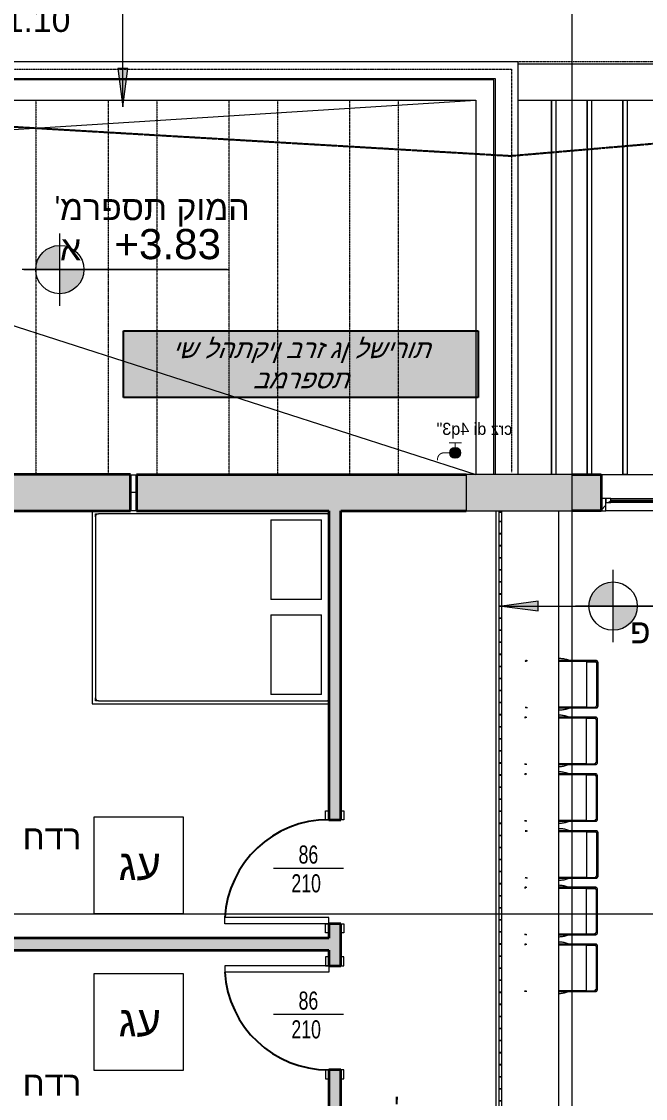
# Model space of a CAD drawing. Header units: centimetres. Extents: x 14435 to 32127, y -4289 to 2500.
# Drawn here: x 18807 to 19324, y -999 to -107 of the extents above; entities that cross this region are included whole.
import ezdxf

# ---------------------------------------------------------------- set-up
doc = ezdxf.new("R2010")
doc.units = ezdxf.units.CM
doc.linetypes.add('Dash Tiny', pattern=[0.12, 0.06, -0.06])
doc.linetypes.add('Hidden', pattern=[0.714375, 0.47625, -0.238125])
for name, color, linetype, lineweight in [('A-DETL', 7, 'Continuous', 5), ('A-DOOR', 7, 'Continuous', 13), ('A-DOOR-FRAM', 7, 'Continuous', 13), ('A-DOOR-IDEN', 7, 'Continuous', 5), ('A-FLOR', 7, 'Continuous', 13), ('A-FLOR-HRAL', 7, 'Continuous', 5), ('A-GLAZ', 7, 'Continuous', 13), ('A-WALL-PATT', 7, 'Continuous', 35), ('G-ANNO-DIMS', 7, 'Continuous', 5), ('G-ANNO-TEXT', 7, 'Continuous', 5), ('I-FURN', 7, 'Continuous', 5), ('I-WALL', 7, 'Continuous', 13), ('S-BEAM', 7, 'Continuous', 13)]:
    doc.layers.add(name, color=color, linetype=linetype, lineweight=lineweight)
for name, color, linetype in [('BLACK', 250, 'Continuous'), ('num of plumbing', 250, 'Continuous'), ('text', 250, 'Continuous'), ('ברז גן', 5, 'Continuous')]:
    doc.layers.add(name, color=color, linetype=linetype)
doc.layers.add('G-ANNO-SYMB', color=240, linetype='Continuous', lineweight=5, true_color=0xff2227)
doc.styles.add('Arial_1', font='arial.ttf', dxfattribs={"height": 99.987594})
doc.styles.add('Arial_3', font='arial.ttf', dxfattribs={"height": 15})
doc.styles.add('Arial_6', font='arial.ttf', dxfattribs={"height": 29.765625})
doc.styles.add('Arial_9', font='arial.ttf', dxfattribs={"width": 0.7, "height": 30})
doc.styles.add('MUR', font='MIRYL', dxfattribs={"oblique": 20})
doc.styles.add('SIVAN_M', font='SIVAN_M.shx', dxfattribs={"height": 0.4})
pattern_1 = [(45, (-687.428, 1976.976), (-5.613014, 5.613014), [])]

# ---------------------------------------------------------------- blocks, each defined once
blk = doc.blocks.new('Pinch_Barstool_5428 - 3_-0_-382619-קומה א - Dependent 1')
at = {"layer": 'I-FURN', "color": 253, "true_color": 0xaaaaaa}
for p, q in [((-19.34, 30.12), (-19.65, 30.09)), ((-19.02, 30.16), (-19.33, 30.12)), ((-18.7, 30.19), (-19.02, 30.16)), ((-19.01, 30.22), (-18.85, 30.23)), ((-18.82, 30.23), (-18.7, 30.24)), ((-18.57, 30.2), (-18.7, 30.19)), ((-18.41, 30.22), (-18.57, 30.2)), ((-18.47, 30.29), (-18.41, 30.32)), ((-18.38, 30.35), (-18.44, 22.86)), ((17.85, 32.09), (-17.85, 32.09)), ((-17.85, 30.82), (17.85, 30.82)), ((18.41, 30.32), (18.47, 30.29)), ((18.57, 30.2), (18.41, 30.22)), ((18.7, 30.18), (18.57, 30.2)), ((19.02, 30.15), (18.7, 30.18)), ((18.85, 30.23), (19, 30.22)), ((19.02, 30.22), (19.18, 30.23)), ((19.18, 30.13), (19.02, 30.15)), ((19.63, 30.08), (19.18, 30.13)), ((19.05, 22.86), (-19.05, 22.86)), ((-19.05, 17.78), (-19.05, 22.86)), ((19.05, 22.86), (19.05, 17.78)), ((-19.05, 0), (-19.05, 17.78)), ((19.05, 17.78), (19.05, 0)), ((19.05, -28.4), (19.05, -27.13))]:
    blk.add_line(p, q, dxfattribs=at)
at = {"layer": 'I-FURN', "color": 253, "true_color": 0xaaaaaa, "flags": 128}
for points in [[(-17.85, 32.09), (-17.92, 32.09), (-17.99, 32.08), (-18.07, 32.08), (-18.14, 32.07), (-18.21, 32.05), (-18.28, 32.04), (-18.35, 32.02), (-18.42, 32), (-18.49, 31.97), (-18.55, 31.95), (-18.62, 31.92), (-18.68, 31.88), (-18.75, 31.85), (-18.81, 31.81), (-18.87, 31.77), (-18.93, 31.73), (-18.99, 31.69), (-19.04, 31.64), (-19.1, 31.59), (-19.15, 31.54), (-19.2, 31.49), (-19.24, 31.43), (-19.29, 31.38), (-19.33, 31.32), (-19.37, 31.26), (-19.41, 31.2), (-19.45, 31.13), (-19.48, 31.07), (-19.51, 31), (-19.54, 30.93), (-19.56, 30.87), (-19.58, 30.8), (-19.6, 30.73), (-19.62, 30.66), (-19.63, 30.59), (-19.64, 30.52), (-19.65, 30.44), (-19.66, 30.37), (-19.66, 30.3), (-19.66, 30.23), (-19.65, 30.15), (-19.65, 30.09)], [(-19.57, 30.42), (-19.63, 30.39), (-19.65, 30.35), (-19.63, 30.32), (-19.57, 30.29), (-19.47, 30.26), (-19.34, 30.24), (-19.18, 30.23), (-19.02, 30.22)], [(-19.65, 30.35), (-19.65, 22.69), (-19.65, 14.98), (-19.65, 7.41), (-19.65, 0.17), (-19.65, 0)], [(-18.38, 30.22), (-18.39, 30.24), (-18.39, 30.27), (-18.39, 30.29), (-18.39, 30.31), (-18.38, 30.33), (-18.38, 30.35), (-18.38, 30.37), (-18.37, 30.39), (-18.37, 30.42), (-18.36, 30.44), (-18.36, 30.46), (-18.35, 30.48), (-18.34, 30.5), (-18.33, 30.52), (-18.32, 30.54), (-18.31, 30.55), (-18.3, 30.57), (-18.29, 30.59), (-18.28, 30.61), (-18.26, 30.62), (-18.25, 30.64), (-18.23, 30.66), (-18.22, 30.67), (-18.2, 30.69), (-18.19, 30.7), (-18.17, 30.71), (-18.15, 30.73), (-18.13, 30.74), (-18.11, 30.75), (-18.1, 30.76), (-18.08, 30.77), (-18.06, 30.78), (-18.04, 30.78), (-18.02, 30.79), (-18, 30.8), (-17.97, 30.8), (-17.95, 30.81), (-17.93, 30.81), (-17.91, 30.81), (-17.89, 30.82), (-17.87, 30.82), (-17.85, 30.82)], [(19.65, 30.08), (19.65, 30.15), (19.66, 30.22), (19.66, 30.29), (19.66, 30.37), (19.65, 30.44), (19.64, 30.51), (19.63, 30.58), (19.62, 30.65), (19.6, 30.72), (19.58, 30.79), (19.56, 30.86), (19.54, 30.93), (19.51, 31), (19.48, 31.06), (19.45, 31.13), (19.41, 31.19), (19.37, 31.25), (19.33, 31.31), (19.29, 31.37), (19.25, 31.43), (19.2, 31.48), (19.15, 31.54), (19.1, 31.59), (19.05, 31.64), (18.99, 31.68), (18.93, 31.73), (18.87, 31.77), (18.81, 31.81), (18.75, 31.85), (18.69, 31.88), (18.62, 31.91), (18.56, 31.94), (18.49, 31.97), (18.42, 32), (18.35, 32.02), (18.28, 32.04), (18.21, 32.05), (18.14, 32.06), (18.07, 32.08), (18, 32.08), (17.93, 32.09), (17.85, 32.09), (17.85, 32.09)], [(17.85, 30.82), (17.87, 30.82), (17.89, 30.82), (17.91, 30.81), (17.94, 30.81), (17.96, 30.81), (17.98, 30.8), (18, 30.8), (18.02, 30.79), (18.04, 30.78), (18.06, 30.77), (18.08, 30.77), (18.1, 30.76), (18.12, 30.75), (18.14, 30.74), (18.15, 30.72), (18.17, 30.71), (18.19, 30.7), (18.2, 30.68), (18.22, 30.67), (18.24, 30.65), (18.25, 30.64), (18.26, 30.62), (18.28, 30.61), (18.29, 30.59), (18.3, 30.57), (18.31, 30.55), (18.32, 30.53), (18.33, 30.51), (18.34, 30.49), (18.35, 30.47), (18.36, 30.45), (18.36, 30.43), (18.37, 30.41), (18.38, 30.39), (18.38, 30.37), (18.38, 30.35), (18.39, 30.33), (18.39, 30.31), (18.39, 30.29), (18.39, 30.26), (18.39, 30.24), (18.38, 30.22), (18.38, 30.22)], [(19.34, 30.24), (19.47, 30.26), (19.57, 30.29), (19.63, 30.32), (19.65, 30.35), (19.63, 30.39), (19.57, 30.42)], [(19.65, 0), (19.65, 2.95), (19.65, 10.33), (19.65, 17.93), (19.65, 25.52), (19.65, 30.35)], [(-19.65, 8.19), (-19.84, 7.71), (-20.13, 6.91), (-20.39, 6.1), (-20.62, 5.28), (-20.82, 4.45), (-20.98, 3.62), (-21.11, 2.78), (-21.2, 1.93), (-21.26, 1.08), (-21.29, 0.23), (-21.29, 0)], [(21.29, 0), (21.28, 0.62), (21.24, 1.47), (21.16, 2.32), (21.05, 3.16), (20.91, 4), (20.73, 4.84), (20.52, 5.66), (20.28, 6.48), (20, 7.28), (19.7, 8.08)], [(-19.65, -27.2), (-19.65, -27.76), (-19.65, -27.28), (-19.65, -26.38)], [(19.65, -26.38), (19.65, -27.61), (19.65, -27.61)], [(-19.63, -27.92), (-19.58, -28.07), (-19.48, -28.2)], [(-18.94, -27.22), (-18.98, -28.02), (-19.05, -28.4)], [(19.63, -27.92), (19.58, -28.07), (19.48, -28.2)]]:
    blk.add_lwpolyline(points, dxfattribs=at)
at = {"layer": 'I-FURN', "color": 253, "true_color": 0xaaaaaa}
for points in [[(-19.02, 22.9), (-19.02, 25.34), (-19.02, 27.77), (-19.02, 30.16)], [(19.02, 22.9), (19.02, 25.34), (19.02, 27.76), (19.02, 30.15)]]:
    blk.add_open_spline(points, degree=3, dxfattribs=at)
blk = doc.blocks.new('Pinch_Barstool_5428 - 3_-0_-V168-קומה א - Dependent 1')
at = {"layer": 'I-FURN', "color": 253, "true_color": 0xaaaaaa}
for p, q in [((-19.34, 30.12), (-19.65, 30.09)), ((-19.02, 30.16), (-19.33, 30.12)), ((-18.7, 30.19), (-19.02, 30.16)), ((-19.01, 30.22), (-18.85, 30.23)), ((-18.82, 30.23), (-18.7, 30.24)), ((-18.57, 30.2), (-18.7, 30.19)), ((-18.41, 30.22), (-18.57, 30.2)), ((-18.47, 30.29), (-18.41, 30.32)), ((-18.38, 30.35), (-18.44, 22.86)), ((17.85, 32.09), (-17.85, 32.09)), ((-17.85, 30.82), (17.85, 30.82)), ((18.41, 30.32), (18.47, 30.29)), ((18.57, 30.2), (18.41, 30.22)), ((18.7, 30.18), (18.57, 30.2)), ((19.02, 30.15), (18.7, 30.18)), ((18.85, 30.23), (19, 30.22)), ((19.02, 30.22), (19.18, 30.23)), ((19.18, 30.13), (19.02, 30.15)), ((19.63, 30.08), (19.18, 30.13)), ((19.05, 22.86), (-19.05, 22.86)), ((-19.05, 17.78), (-19.05, 22.86)), ((19.05, 22.86), (19.05, 17.78)), ((-19.05, -0.44), (-19.05, 17.78)), ((19.05, 17.78), (19.05, -0.44)), ((19.05, -28.4), (19.05, -27.13))]:
    blk.add_line(p, q, dxfattribs=at)
at = {"layer": 'I-FURN', "color": 253, "true_color": 0xaaaaaa, "flags": 128}
for points in [[(-17.85, 32.09), (-17.92, 32.09), (-17.99, 32.08), (-18.07, 32.08), (-18.14, 32.07), (-18.21, 32.05), (-18.28, 32.04), (-18.35, 32.02), (-18.42, 32), (-18.49, 31.97), (-18.55, 31.95), (-18.62, 31.92), (-18.68, 31.88), (-18.75, 31.85), (-18.81, 31.81), (-18.87, 31.77), (-18.93, 31.73), (-18.99, 31.69), (-19.04, 31.64), (-19.1, 31.59), (-19.15, 31.54), (-19.2, 31.49), (-19.24, 31.43), (-19.29, 31.38), (-19.33, 31.32), (-19.37, 31.26), (-19.41, 31.2), (-19.45, 31.13), (-19.48, 31.07), (-19.51, 31), (-19.54, 30.93), (-19.56, 30.87), (-19.58, 30.8), (-19.6, 30.73), (-19.62, 30.66), (-19.63, 30.59), (-19.64, 30.52), (-19.65, 30.44), (-19.66, 30.37), (-19.66, 30.3), (-19.66, 30.23), (-19.65, 30.15), (-19.65, 30.09)], [(-19.57, 30.42), (-19.63, 30.39), (-19.65, 30.35), (-19.63, 30.32), (-19.57, 30.29), (-19.47, 30.26), (-19.34, 30.24), (-19.18, 30.23), (-19.02, 30.22)], [(-19.65, 30.35), (-19.65, 22.69), (-19.65, 14.98), (-19.65, 7.41), (-19.65, 0.17), (-19.65, -0.44)], [(-18.38, 30.22), (-18.39, 30.24), (-18.39, 30.27), (-18.39, 30.29), (-18.39, 30.31), (-18.38, 30.33), (-18.38, 30.35), (-18.38, 30.37), (-18.37, 30.39), (-18.37, 30.42), (-18.36, 30.44), (-18.36, 30.46), (-18.35, 30.48), (-18.34, 30.5), (-18.33, 30.52), (-18.32, 30.54), (-18.31, 30.55), (-18.3, 30.57), (-18.29, 30.59), (-18.28, 30.61), (-18.26, 30.62), (-18.25, 30.64), (-18.23, 30.66), (-18.22, 30.67), (-18.2, 30.69), (-18.19, 30.7), (-18.17, 30.71), (-18.15, 30.73), (-18.13, 30.74), (-18.11, 30.75), (-18.1, 30.76), (-18.08, 30.77), (-18.06, 30.78), (-18.04, 30.78), (-18.02, 30.79), (-18, 30.8), (-17.97, 30.8), (-17.95, 30.81), (-17.93, 30.81), (-17.91, 30.81), (-17.89, 30.82), (-17.87, 30.82), (-17.85, 30.82)], [(19.65, 30.08), (19.65, 30.15), (19.66, 30.22), (19.66, 30.29), (19.66, 30.37), (19.65, 30.44), (19.64, 30.51), (19.63, 30.58), (19.62, 30.65), (19.6, 30.72), (19.58, 30.79), (19.56, 30.86), (19.54, 30.93), (19.51, 31), (19.48, 31.06), (19.45, 31.13), (19.41, 31.19), (19.37, 31.25), (19.33, 31.31), (19.29, 31.37), (19.25, 31.43), (19.2, 31.48), (19.15, 31.54), (19.1, 31.59), (19.05, 31.64), (18.99, 31.68), (18.93, 31.73), (18.87, 31.77), (18.81, 31.81), (18.75, 31.85), (18.69, 31.88), (18.62, 31.91), (18.56, 31.94), (18.49, 31.97), (18.42, 32), (18.35, 32.02), (18.28, 32.04), (18.21, 32.05), (18.14, 32.06), (18.07, 32.08), (18, 32.08), (17.93, 32.09), (17.85, 32.09), (17.85, 32.09)], [(17.85, 30.82), (17.87, 30.82), (17.89, 30.82), (17.91, 30.81), (17.94, 30.81), (17.96, 30.81), (17.98, 30.8), (18, 30.8), (18.02, 30.79), (18.04, 30.78), (18.06, 30.77), (18.08, 30.77), (18.1, 30.76), (18.12, 30.75), (18.14, 30.74), (18.15, 30.72), (18.17, 30.71), (18.19, 30.7), (18.2, 30.68), (18.22, 30.67), (18.24, 30.65), (18.25, 30.64), (18.26, 30.62), (18.28, 30.61), (18.29, 30.59), (18.3, 30.57), (18.31, 30.55), (18.32, 30.53), (18.33, 30.51), (18.34, 30.49), (18.35, 30.47), (18.36, 30.45), (18.36, 30.43), (18.37, 30.41), (18.38, 30.39), (18.38, 30.37), (18.38, 30.35), (18.39, 30.33), (18.39, 30.31), (18.39, 30.29), (18.39, 30.26), (18.39, 30.24), (18.38, 30.22), (18.38, 30.22)], [(19.34, 30.24), (19.47, 30.26), (19.57, 30.29), (19.63, 30.32), (19.65, 30.35), (19.63, 30.39), (19.57, 30.42)], [(19.65, -0.44), (19.65, 2.95), (19.65, 10.33), (19.65, 17.93), (19.65, 25.52), (19.65, 30.35)], [(-19.65, 8.19), (-19.84, 7.71), (-20.13, 6.91), (-20.39, 6.1), (-20.62, 5.28), (-20.82, 4.45), (-20.98, 3.62), (-21.11, 2.78), (-21.2, 1.93), (-21.26, 1.08), (-21.29, 0.23), (-21.28, -0.44)], [(21.28, -0.44), (21.29, -0.23), (21.28, 0.62), (21.24, 1.47), (21.16, 2.32), (21.05, 3.16), (20.91, 4), (20.73, 4.84), (20.52, 5.66), (20.28, 6.48), (20, 7.28), (19.7, 8.08)], [(-19.65, -27.2), (-19.65, -27.76), (-19.65, -27.28), (-19.65, -26.38)], [(19.65, -26.38), (19.65, -27.61), (19.65, -27.61)], [(-19.63, -27.92), (-19.58, -28.07), (-19.48, -28.2)], [(-18.94, -27.22), (-18.98, -28.02), (-19.05, -28.4)], [(19.63, -27.92), (19.58, -28.07), (19.48, -28.2)]]:
    blk.add_lwpolyline(points, dxfattribs=at)
at = {"layer": 'I-FURN', "color": 253, "true_color": 0xaaaaaa}
for points in [[(-19.02, 22.9), (-19.02, 25.34), (-19.02, 27.77), (-19.02, 30.16)], [(19.02, 22.9), (19.02, 25.34), (19.02, 27.76), (19.02, 30.15)]]:
    blk.add_open_spline(points, degree=3, dxfattribs=at)
blk = doc.blocks.new('Modern_Beds_1593 - חדר למעלה-V169-קומה א - Dependent 1')
at = {"layer": 'I-FURN'}
for p, q in [((113.92, 123.44), (-46.08, 123.44)), ((-46.08, 123.44), (-46.08, -72.41)), ((-43.54, 118.36), (-43.54, 120.9)), ((-43.54, 120.9), (-41, 120.9)), ((-43.54, 118.36), (-43.54, -71.48)), ((108.84, 120.9), (-41, 120.9)), ((108.84, 120.9), (111.38, 120.9)), ((111.38, 120.9), (111.38, 118.36)), ((111.38, -71.48), (111.38, 118.36)), ((113.92, 86.92), (113.92, 91.92)), ((27.57, -24.49), (-38.46, -24.49)), ((-38.46, -27.03), (-38.46, -24.49)), ((27.57, -24.49), (27.57, -27.03)), ((106.3, -24.49), (40.27, -24.49)), ((40.27, -27.03), (40.27, -24.49)), ((106.3, -24.49), (106.3, -27.03)), ((-38.46, -63.86), (-38.46, -27.03)), ((27.57, -27.03), (27.57, -63.86)), ((40.27, -63.86), (40.27, -27.03)), ((106.3, -27.03), (106.3, -63.86)), ((-38.46, -66.4), (-38.46, -63.86)), ((-38.46, -66.4), (27.57, -66.4)), ((27.57, -63.86), (27.57, -66.4)), ((40.27, -66.4), (40.27, -63.86)), ((40.27, -66.4), (106.3, -66.4)), ((106.3, -63.86), (106.3, -66.4)), ((-43.54, -72.41), (-43.54, -71.48)), ((111.38, -71.48), (111.38, -72.41))]:
    blk.add_line(p, q, dxfattribs=at)
for centre, start, end in [((-41, 118.36), 90, 180), ((108.84, 118.36), 0, 90), ((-41, -71.48), 180, 201.9961), ((108.84, -71.48), 338.0039, 0)]:
    blk.add_arc(centre, 2.54, start, end, dxfattribs=at)
blk = doc.blocks.new('דלת חד כנפית - 86_210-919878-קומה א - Dependent 1')
at = {"layer": 'A-DOOR'}
for p, q in [((37.9, -5), (37.9, -91.02)), ((43, -5), (37.9, -5)), ((43, -5), (43, -91.02)), ((43, -91.02), (37.9, -91.02))]:
    blk.add_line(p, q, dxfattribs=at)
at = {"layer": 'A-DOOR', "lineweight": 25}
blk.add_arc((43, -5), 86.17, 180, 266.60691, dxfattribs=at)
at = {"layer": 'A-DOOR-FRAM'}
for p, q in [((-50.6, 5), (-50.6, 7.5)), ((-50.6, 7.5), (-43, 7.5)), ((-43, 7.5), (-43, 5)), ((43, 5), (43, 7.5)), ((43, 7.5), (50.6, 7.5)), ((50.6, 7.5), (50.6, 5)), ((-50.6, -7.5), (-50.6, -5)), ((-43, -7.5), (-50.6, -7.5)), ((-43, -5), (-43, -7.5)), ((43, -7.5), (43, -5)), ((50.6, -7.5), (43, -7.5)), ((50.6, -5), (50.6, -7.5))]:
    blk.add_line(p, q, dxfattribs=at)
blk = doc.blocks.new('דלת חד כנפית - 86_210-919941-קומה א - Dependent 1')
at = {"layer": 'A-DOOR'}
for p, q in [((37.9, 5), (37.9, 91.02)), ((43, 91.02), (37.9, 91.02)), ((43, 5), (43, 91.02)), ((43, 5), (37.9, 5))]:
    blk.add_line(p, q, dxfattribs=at)
at = {"layer": 'A-DOOR', "lineweight": 25}
blk.add_arc((43, 5), 86.17, 93.39309, 180, dxfattribs=at)
at = {"layer": 'A-DOOR-FRAM'}
for p, q in [((-43, 7.5), (-50.6, 7.5)), ((-50.6, 7.5), (-50.6, 5)), ((-43, 5), (-43, 7.5)), ((50.6, 7.5), (43, 7.5)), ((43, 7.5), (43, 5)), ((50.6, 5), (50.6, 7.5)), ((-50.6, -5), (-50.6, -7.5)), ((-50.6, -7.5), (-43, -7.5)), ((-43, -7.5), (-43, -5)), ((43, -5), (43, -7.5)), ((43, -7.5), (50.6, -7.5)), ((50.6, -7.5), (50.6, -5))]:
    blk.add_line(p, q, dxfattribs=at)
blk = doc.blocks.new('Railing - ISH-942503-קומה א - Dependent 1')
at = {"layer": 'A-FLOR-HRAL'}
for p, q in [((0, 0.04), (-2.5, 0.04)), ((-2.5, 0.04), (-2.5, -0.04)), ((-2.5, -0.04), (0, -0.04))]:
    blk.add_line(p, q, dxfattribs=at)
blk = doc.blocks.new('Railing - ISH-V174-קומה א - Dependent 1')
at = {"layer": 'A-FLOR-HRAL'}
for p, q in [((0.01, 0.04), (-2.5, 0.04)), ((-2.5, 0.04), (-2.5, -0.04)), ((-2.5, -0.04), (0.01, -0.04))]:
    blk.add_line(p, q, dxfattribs=at)
blk = doc.blocks.new('Railing - Railing-938351-קומה א - Dependent 1')
at = {"rotation": 180}
for name, p in [('Railing - ISH-942503-קומה א - Dependent 1', (352.68, -1993.23)), ('Railing - ISH-942503-קומה א - Dependent 1', (352.68, -2000.98)), ('Railing - ISH-942503-קומה א - Dependent 1', (352.68, -2010.98)), ('Railing - ISH-942503-קומה א - Dependent 1', (352.68, -2020.98)), ('Railing - ISH-942503-קומה א - Dependent 1', (352.68, -2030.98)), ('Railing - ISH-942503-קומה א - Dependent 1', (352.68, -2040.98)), ('Railing - ISH-942503-קומה א - Dependent 1', (352.68, -2050.98)), ('Railing - ISH-942503-קומה א - Dependent 1', (352.68, -2060.98)), ('Railing - ISH-942503-קומה א - Dependent 1', (352.68, -2070.98)), ('Railing - ISH-942503-קומה א - Dependent 1', (352.68, -2080.98)), ('Railing - ISH-942503-קומה א - Dependent 1', (352.68, -2090.98)), ('Railing - ISH-942503-קומה א - Dependent 1', (352.68, -2100.98)), ('Railing - ISH-942503-קומה א - Dependent 1', (352.68, -2110.98)), ('Railing - ISH-942503-קומה א - Dependent 1', (352.68, -2120.98)), ('Railing - ISH-942503-קומה א - Dependent 1', (352.68, -2130.98)), ('Railing - ISH-942503-קומה א - Dependent 1', (352.68, -2140.98)), ('Railing - ISH-942503-קומה א - Dependent 1', (352.68, -2150.98)), ('Railing - ISH-942503-קומה א - Dependent 1', (352.68, -2160.98)), ('Railing - ISH-942503-קומה א - Dependent 1', (352.68, -2170.98)), ('Railing - ISH-942503-קומה א - Dependent 1', (352.68, -2180.98)), ('Railing - ISH-942503-קומה א - Dependent 1', (352.68, -2190.98)), ('Railing - ISH-942503-קומה א - Dependent 1', (352.68, -2200.98)), ('Railing - ISH-942503-קומה א - Dependent 1', (352.68, -2210.98)), ('Railing - ISH-942503-קומה א - Dependent 1', (352.68, -2220.98)), ('Railing - ISH-942503-קומה א - Dependent 1', (352.68, -2230.98)), ('Railing - ISH-942503-קומה א - Dependent 1', (352.68, -2240.98)), ('Railing - ISH-942503-קומה א - Dependent 1', (352.68, -2250.98)), ('Railing - ISH-942503-קומה א - Dependent 1', (352.68, -2260.98)), ('Railing - ISH-942503-קומה א - Dependent 1', (352.68, -2270.98)), ('Railing - ISH-942503-קומה א - Dependent 1', (352.68, -2280.98)), ('Railing - ISH-942503-קומה א - Dependent 1', (352.68, -2290.98)), ('Railing - ISH-942503-קומה א - Dependent 1', (352.68, -2300.98)), ('Railing - ISH-942503-קומה א - Dependent 1', (352.68, -2310.98)), ('Railing - ISH-942503-קומה א - Dependent 1', (352.68, -2320.98)), ('Railing - ISH-942503-קומה א - Dependent 1', (352.68, -2330.98)), ('Railing - ISH-942503-קומה א - Dependent 1', (352.68, -2340.98)), ('Railing - ISH-942503-קומה א - Dependent 1', (352.68, -2350.98)), ('Railing - ISH-942503-קומה א - Dependent 1', (352.68, -2360.98)), ('Railing - ISH-942503-קומה א - Dependent 1', (352.68, -2370.98)), ('Railing - ISH-942503-קומה א - Dependent 1', (352.68, -2380.98)), ('Railing - ISH-942503-קומה א - Dependent 1', (352.68, -2390.98)), ('Railing - ISH-942503-קומה א - Dependent 1', (352.68, -2400.98)), ('Railing - ISH-942503-קומה א - Dependent 1', (352.68, -2410.98)), ('Railing - ISH-942503-קומה א - Dependent 1', (352.68, -2420.98)), ('Railing - ISH-942503-קומה א - Dependent 1', (352.68, -2430.98)), ('Railing - ISH-942503-קומה א - Dependent 1', (352.68, -2440.98)), ('Railing - ISH-942503-קומה א - Dependent 1', (352.68, -2450.98)), ('Railing - ISH-942503-קומה א - Dependent 1', (352.68, -2460.98)), ('Railing - ISH-942503-קומה א - Dependent 1', (352.68, -2470.98)), ('Railing - ISH-942503-קומה א - Dependent 1', (352.68, -2480.98)), ('Railing - ISH-942503-קומה א - Dependent 1', (352.68, -2490.98)), ('Railing - ISH-942503-קומה א - Dependent 1', (352.68, -2500.98)), ('Railing - ISH-942503-קומה א - Dependent 1', (352.68, -2510.98)), ('Railing - ISH-942503-קומה א - Dependent 1', (352.68, -2520.98)), ('Railing - ISH-942503-קומה א - Dependent 1', (352.68, -2530.98)), ('Railing - ISH-942503-קומה א - Dependent 1', (352.68, -2540.98)), ('Railing - ISH-942503-קומה א - Dependent 1', (352.68, -2550.98)), ('Railing - ISH-942503-קומה א - Dependent 1', (352.68, -2560.98)), ('Railing - ISH-942503-קומה א - Dependent 1', (352.68, -2570.98)), ('Railing - ISH-942503-קומה א - Dependent 1', (352.68, -2580.98)), ('Railing - ISH-942503-קומה א - Dependent 1', (352.68, -2590.98)), ('Railing - ISH-942503-קומה א - Dependent 1', (352.68, -2600.98)), ('Railing - ISH-942503-קומה א - Dependent 1', (352.68, -2610.98)), ('Railing - ISH-942503-קומה א - Dependent 1', (352.68, -2620.98)), ('Railing - ISH-942503-קומה א - Dependent 1', (352.68, -2630.98)), ('Railing - ISH-942503-קומה א - Dependent 1', (352.68, -2640.98)), ('Railing - ISH-942503-קומה א - Dependent 1', (352.68, -2650.98)), ('Railing - ISH-942503-קומה א - Dependent 1', (352.68, -2660.98)), ('Railing - ISH-V174-קומה א - Dependent 1', (352.68, -2670.98))]:
    blk.add_blockref(name, p, dxfattribs=at)
blk = doc.blocks.new('Top Rail Type - Top Rail_Internal_-938528-קומה א - Dependent 1')
at = {"layer": 'A-FLOR-HRAL'}
for p, q in [((350.18, -1991.98), (350.18, -2692.18)), ((352.68, -1991.98), (352.68, -2673.97)), ((355.18, -2673.97), (352.68, -2673.97)), ((355.18, -2673.97), (355.18, -2720.98)), ((350.18, -2692.26), (350.18, -2718.97)), ((350.18, -2719.54), (350.18, -2720.18)), ((350.18, -2720.26), (350.18, -2720.98)), ((355.18, -2720.98), (350.18, -2720.98))]:
    blk.add_line(p, q, dxfattribs=at)
blk = doc.blocks.new('Top Rail Type - Top Rail_Internal_-V175-קומה א - Dependent 1')
at = {"layer": 'A-FLOR-HRAL'}
blk.add_line((355.18, -2673.97), (355.18, -1991.98), dxfattribs=at)
blk = doc.blocks.new('ויטרינה תלת כנפית _ תריס - חלל עולה קומה א-943972-קומה א - Dependent 1')
at = {"layer": 'A-GLAZ', "lineweight": 5, "true_color": 0x008040}
h = blk.add_hatch(dxfattribs=at)
h.set_pattern_fill('FP_7', color=116, style=0, pattern_type=2)
h.set_pattern_definition(pattern_1)
h.paths.add_polyline_path([(250, -15), (250, -5), (246, -5), (246, -15)], flags=0)
h.paths.add_polyline_path([(-250, -15), (-246, -15), (-246, -5), (-250, -5)], flags=0)
h = blk.add_hatch(dxfattribs=at)
h.set_pattern_fill('FP_7', color=116, style=0, pattern_type=2)
h.set_pattern_definition(pattern_1)
h.paths.add_polyline_path([(-79.33, -8.33), (-79.33, -5), (-83.33, -5), (-83.33, -8.33)], flags=0)
h.paths.add_polyline_path([(-246, -8.33), (-242, -8.33), (-242, -5), (-246, -5)], flags=0)
h = blk.add_hatch(dxfattribs=at)
h.set_pattern_fill('FP_7', color=116, style=0, pattern_type=2)
h.set_pattern_definition(pattern_1)
h.paths.add_polyline_path([(83.33, -11.67), (83.33, -8.33), (79.33, -8.33), (79.33, -11.67)], flags=0)
h.paths.add_polyline_path([(-83.33, -11.67), (-79.33, -11.67), (-79.33, -8.33), (-83.33, -8.33)], flags=0)
h = blk.add_hatch(dxfattribs=at)
h.set_pattern_fill('FP_7', color=116, style=0, pattern_type=2)
h.set_pattern_definition(pattern_1)
h.paths.add_polyline_path([(246, -15), (246, -11.67), (242, -11.67), (242, -15)], flags=0)
h.paths.add_polyline_path([(79.33, -15), (83.33, -15), (83.33, -11.67), (79.33, -11.67)], flags=0)
at = {"layer": 'A-GLAZ', "linetype": 'Dash Tiny', "lineweight": 5}
blk.add_line((-250, 15), (250, 15), dxfattribs=at)
at = {"layer": 'A-GLAZ'}
for p, q in [((-246, -5), (-250, -5)), ((-246, -15), (-246, -5)), ((-242, -5), (-246, -5)), ((-246, -5), (-246, -8.33)), ((-246, -8.33), (-242, -8.33)), ((-242, -8.33), (-242, -5)), ((-242, -5), (-83.33, -5)), ((-83.33, -6.43), (-242, -6.43)), ((-242, -6.43), (-242, -7.03)), ((-242, -7.03), (-83.33, -7.03)), ((-83.33, -8.33), (-242, -8.33)), ((-79.33, -5), (-83.33, -5)), ((-83.33, -5), (-83.33, -8.33)), ((-83.33, -7.03), (-83.33, -6.43)), ((-79.33, -8.33), (-83.33, -8.33)), ((-83.33, -8.33), (-83.33, -11.67)), ((-83.33, -8.33), (-79.33, -8.33)), ((-79.33, -5), (246, -5)), ((-79.33, -8.33), (-79.33, -5)), ((-79.33, -11.67), (-79.33, -8.33)), ((-79.33, -8.33), (79.33, -8.33)), ((83.33, -8.33), (79.33, -8.33)), ((79.33, -8.33), (79.33, -11.67)), ((83.33, -11.67), (83.33, -8.33)), ((250, -5), (246, -5)), ((246, -5), (246, -15)), ((-250, -15), (-246, -15)), ((79.33, -15), (-246, -15)), ((-83.33, -11.67), (-79.33, -11.67)), ((79.33, -9.77), (-79.33, -9.77)), ((-79.33, -9.77), (-79.33, -10.37)), ((-79.33, -10.37), (79.33, -10.37)), ((79.33, -11.67), (-79.33, -11.67)), ((79.33, -10.37), (79.33, -9.77)), ((79.33, -11.67), (83.33, -11.67)), ((83.33, -11.67), (79.33, -11.67)), ((79.33, -11.67), (79.33, -15)), ((79.33, -15), (83.33, -15)), ((83.33, -15), (83.33, -11.67)), ((83.33, -11.67), (242, -11.67)), ((242, -13.1), (83.33, -13.1)), ((83.33, -13.1), (83.33, -13.7)), ((83.33, -13.7), (242, -13.7)), ((242, -15), (83.33, -15)), ((246, -11.67), (242, -11.67)), ((242, -11.67), (242, -15)), ((242, -13.7), (242, -13.1)), ((242, -15), (246, -15)), ((246, -15), (246, -11.67)), ((246, -15), (250, -15))]:
    blk.add_line(p, q, dxfattribs=at)
blk = doc.blocks.new('Railing - Railing-956124-קומה א - Dependent 1')
at = {"layer": 'A-FLOR-HRAL'}
for p, q in [((-565.46, -1633.98), (349.64, -1633.98)), ((-565.46, -2200.24), (-565.46, -1633.98)), ((348.64, -1634.98), (-564.46, -1634.98)), ((-564.46, -1634.98), (-564.46, -2199.24)), ((348.64, -1961.98), (348.64, -1634.98)), ((349.64, -1633.98), (349.64, -1961.98)), ((-492.79, -2200.24), (-565.46, -2200.24)), ((-564.46, -2199.24), (-492.79, -2199.24))]:
    blk.add_line(p, q, dxfattribs=at)
blk = doc.blocks.new('RHS-Rectangular Hollow Section - 60x40RHS-957904-קומה א - Dependent 1')
at = {"layer": 'S-BEAM'}
for p, q in [((155, 2), (-155, 2)), ((-155, -2), (155, -2))]:
    blk.add_line(p, q, dxfattribs=at)
at = {"layer": 'S-BEAM', "linetype": 'Hidden', "lineweight": 5}
for p, q in [((155, 1.75), (-155, 1.75)), ((155, -1.75), (-155, -1.75))]:
    blk.add_line(p, q, dxfattribs=at)
blk = doc.blocks.new('RHS-Rectangular Hollow Section - 60x40RHS-V257-קומה א - Dependent 1')
at = {"layer": 'S-BEAM'}
for p, q in [((155, 2), (-155, 2)), ((-155, -1.5), (-155, 1.5)), ((-155, -2), (155, -2))]:
    blk.add_line(p, q, dxfattribs=at)
at = {"layer": 'S-BEAM', "linetype": 'Hidden', "lineweight": 5}
for p, q in [((155, 1.75), (-155, 1.75)), ((155, -1.75), (-155, -1.75))]:
    blk.add_line(p, q, dxfattribs=at)
blk = doc.blocks.new('Spot Elevations - ISH PLAN-38599-קומה א - Dependent 1')
at = {"layer": 'G-ANNO-DIMS'}
h = blk.add_hatch(color=256, dxfattribs=at)
edge = h.paths.add_edge_path(flags=0)
edge.add_line((0, 0), (-0.2, 0))
edge.add_arc((0, 0), 0.2, 90, 180, ccw=False)
edge.add_line((0, 0.2), (0, 0))
h = blk.add_hatch(color=256, dxfattribs=at)
edge = h.paths.add_edge_path(flags=0)
edge.add_line((0, 0), (0.2, 0))
edge.add_arc((0, 0), 0.2, 270, 360, ccw=False)
edge.add_line((0, -0.2), (0, 0))
for p, q in [((0, -0.3), (0, 0.3)), ((1.3876, 0), (-0.3124, 0)), ((-0.297, 0), (1.403, 0))]:
    blk.add_line(p, q, dxfattribs=at)
blk.add_circle((0, 0), 0.2, dxfattribs=at)
blk = doc.blocks.new('פמילי- טאג דלת - פמילי- טאג דלת-745213-קומה א - Dependent 1')
at = {"layer": 'A-DOOR-IDEN'}
blk.add_line((-0.217, 0.0309), (0.363, 0.0309), dxfattribs=at)
blk = doc.blocks.new('alef')
at = {"layer": 'A-WALL-PATT', "lineweight": 13, "true_color": 0x636466}
h = blk.add_hatch(color=251, dxfattribs=at)
h.paths.add_polyline_path([(52274.77, -12543.17), (52289.97, -12543.17), (52289.97, -12521.89), (52249.47, -12521.89), (52249.47, -12543.17)], flags=0)
h.paths.add_polyline_path([(51301.43, -12470.92), (51323.43, -12470.92), (51323.43, -12430.92), (51301.43, -12430.92)], flags=0)
h.paths.add_polyline_path([(51079.38, -12470.92), (51101.38, -12470.92), (51101.38, -12430.92), (51079.38, -12430.92)], flags=0)
h.paths.add_polyline_path([(52590.6, -12392.89), (52620.43, -12392.89), (52620.43, -12352.89), (52590.6, -12352.89)], flags=0)
h.paths.add_polyline_path([(52274.77, -12392.89), (52307.94, -12392.89), (52307.94, -12370.89), (52267.94, -12370.89), (52267.94, -12392.89)], flags=0)
h.paths.add_polyline_path([(51323.43, -12355.92), (51323.43, -12315.92), (51301.39, -12315.92), (51301.39, -12355.92)], flags=0)
h.paths.add_polyline_path([(51101.38, -12039.8), (51101.38, -11999.8), (51079.38, -11999.8), (51079.38, -12039.8)], flags=0)
h.paths.add_polyline_path([(52620.6, -11619.29), (52620.6, -11566.89), (52590.6, -11566.89), (52590.6, -11619.29)], flags=0)
h.paths.add_polyline_path([(51079.38, -11607.09), (51101.38, -11607.09), (51101.38, -11567.09), (51079.38, -11567.09)], flags=0)
h.paths.add_polyline_path([(51897.82, -11596.89), (51985.65, -11596.89), (51985.65, -11566.89), (51897.82, -11566.89)], flags=0)
at = {"layer": 'A-WALL-PATT', "lineweight": 13, "true_color": 0xc7c8ca}
h = blk.add_hatch(color=9, dxfattribs=at)
h.paths.add_polyline_path([(51619.55, -11596.89), (51619.55, -11566.89), (51504.55, -11566.89), (51504.55, -11596.89)], flags=0)
h.paths.add_polyline_path([(51334.55, -11596.89), (51334.55, -11566.89), (51101.38, -11566.89), (51101.38, -11596.89), (51311.39, -11596.89)], flags=0)
h = blk.add_hatch(color=9, dxfattribs=at)
h.paths.add_polyline_path([(52590.6, -11596.89), (52590.6, -11581.89), (52560.6, -11581.89), (52560.6, -11566.89), (52509.6, -11566.89), (52509.6, -11596.89), (52586.4, -11596.89)], flags=0)
h.paths.add_polyline_path([(52009.6, -11596.89), (52009.6, -11566.89), (51985.65, -11566.89), (51985.65, -11596.89)], flags=0)
h.paths.add_polyline_path([(51624.55, -11596.89), (51897.82, -11596.89), (51897.82, -11566.89), (51624.55, -11566.89), (51624.55, -11581.89)], flags=0)
h = blk.add_hatch(color=9, dxfattribs=at)
h.paths.add_polyline_path([(51783.88, -12315.92), (51793.88, -12315.92), (51793.88, -12060.05), (51783.88, -12060.05), (51783.88, -12311.53)], flags=0)
h.paths.add_polyline_path([(51788.88, -11974.05), (51793.88, -11974.05), (51793.88, -11939.05), (51783.88, -11939.05), (51783.88, -11974.05)], flags=0)
h.paths.add_polyline_path([(51788.88, -11853.05), (51793.88, -11853.05), (51793.88, -11596.89), (51783.88, -11596.89), (51783.88, -11853.05)], flags=0)
blk.add_hatch(color=9, dxfattribs=at).paths.add_polyline_path([(51311.39, -11961.05), (51783.88, -11961.05), (51783.88, -11951.05), (51311.39, -11951.05)], flags=0)
at = {"layer": 'G-ANNO-DIMS'}
blk.add_hatch(color=256, dxfattribs=at).paths.add_polyline_path([(51927.35, -11675.93), (51957.35, -11679.88), (51957.35, -11671.98)], flags=0)
at = {"layer": 'G-ANNO-TEXT'}
blk.add_hatch(color=256, dxfattribs=at).paths.add_polyline_path([(51613.35, -11262.26), (51617.53, -11230.51), (51609.17, -11230.51)], flags=0)
at = {"layer": 'A-DETL', "color": 7, "linetype": 'Dash Tiny'}
for p, q in [((50997.72, -11231.16), (51935.37, -11231.16)), ((51935.37, -11231.16), (51935.37, -11565.16)), ((52625.6, -11224.89), (51940.81, -11224.89)), ((51541.38, -11256.89), (51541.38, -11567.09)), ((51601.38, -11567.09), (51601.38, -11256.89)), ((51641.38, -11256.89), (51641.38, -11567.09)), ((51701.38, -11567.09), (51701.38, -11256.89)), ((51741.38, -11256.89), (51741.38, -11567.09)), ((51801.38, -11567.09), (51801.38, -11256.89)), ((51841.38, -11256.89), (51841.38, -11567.09))]:
    blk.add_line(p, q, dxfattribs=at)
at = {"layer": 'A-DETL', "color": 1, "linetype": 'Hidden', "lineweight": 25, "true_color": 0xff0000}
for p, q in [((51934.61, -11303.14), (51011.38, -11249.11)), ((52563.77, -11249.11), (51934.61, -11303.14))]:
    blk.add_line(p, q, dxfattribs=at)
at = {"layer": 'A-DETL', "color": 9, "true_color": 0xc0c0c0}
for q in [(51905.81, -11256.89), (51905.81, -11566.89)]:
    blk.add_line((51101.38, -11307.89), q, dxfattribs=at)
at = {"layer": 'A-DETL', "color": 7}
for p, q in [((51985.65, -11566.89), (51897.82, -11566.89)), ((51897.82, -11566.89), (51897.82, -11596.89)), ((51985.65, -11596.89), (51985.65, -11566.89)), ((51897.82, -11596.89), (51985.65, -11596.89))]:
    blk.add_line(p, q, dxfattribs=at)
at = {"layer": 'A-FLOR'}
for p, q in [((51940.81, -11224.89), (50990.92, -11224.89)), ((51940.81, -11566.89), (51940.81, -11224.89)), ((52620.6, -11226.89), (51940.81, -11226.89)), ((51022.92, -11256.89), (51905.81, -11256.89)), ((51905.81, -11256.89), (51905.81, -11566.89)), ((51940.81, -11256.89), (52560.6, -11256.89)), ((51619.55, -11567.09), (51624.55, -11567.09)), ((51624.55, -11581.89), (51619.55, -11581.89)), ((51974.55, -12113.58), (51974.55, -11596.89))]:
    blk.add_line(p, q, dxfattribs=at)
at = {"layer": 'G-ANNO-DIMS'}
for p, q in [((51957.35, -11671.98), (51927.35, -11675.93)), ((51927.35, -11675.93), (51957.35, -11679.88)), ((51927.35, -11675.93), (52019.54, -11675.93)), ((51957.35, -11679.88), (51957.35, -11671.98))]:
    blk.add_line(p, q, dxfattribs=at)
at = {"layer": 'G-ANNO-SYMB', "color": 7}
for p, q in [((51985.65, -13071.35), (51985.65, -10760.62)), ((50666.69, -11931), (52957.73, -11931))]:
    blk.add_line(p, q, dxfattribs=at)
at = {"layer": 'G-ANNO-TEXT'}
for p, q in [((51613.35, -11262.26), (51613.35, -10967.21)), ((51617.53, -11230.51), (51609.17, -11230.51)), ((51609.17, -11230.51), (51613.35, -11262.26)), ((51613.35, -11262.26), (51617.53, -11230.51))]:
    blk.add_line(p, q, dxfattribs=at)
at = {"layer": 'G-ANNO-TEXT', "color": 1, "true_color": 0xff0000, "flags": 128}
for points in [[(51589.55, -11850.66), (51663.29, -11850.66), (51663.29, -11931), (51589.55, -11931)], [(51589.55, -11980.26), (51663.29, -11980.26), (51663.29, -12060.6), (51589.55, -12060.6)]]:
    blk.add_lwpolyline(points, close=True, dxfattribs=at)
at = {"layer": 'I-WALL', "lineweight": 35}
for p, q in [((51619.55, -11566.89), (51504.55, -11566.89)), ((51619.55, -11596.89), (51619.55, -11566.89)), ((51624.55, -11566.89), (51897.82, -11566.89)), ((51624.55, -11566.89), (51624.55, -11596.89)), ((51985.65, -11566.89), (52009.6, -11566.89)), ((52009.6, -11566.89), (52009.6, -11596.89)), ((51504.55, -11596.89), (51619.55, -11596.89)), ((51624.55, -11596.89), (51783.88, -11596.89)), ((51783.88, -11596.89), (51783.88, -11853.05)), ((51793.88, -11596.89), (51897.82, -11596.89)), ((51793.88, -11853.05), (51793.88, -11596.89)), ((52009.6, -11596.89), (51985.65, -11596.89)), ((51783.88, -11853.05), (51793.88, -11853.05)), ((51793.88, -11939.05), (51783.88, -11939.05)), ((51783.88, -11939.05), (51783.88, -11951.05)), ((51793.88, -11974.05), (51793.88, -11939.05)), ((51783.88, -11951.05), (51311.39, -11951.05)), ((51311.39, -11961.05), (51783.88, -11961.05)), ((51783.88, -11961.05), (51783.88, -11974.05)), ((51783.88, -11974.05), (51793.88, -11974.05)), ((51793.88, -12060.05), (51783.88, -12060.05)), ((51783.88, -12060.05), (51783.88, -12315.92)), ((51793.88, -12315.92), (51793.88, -12060.05))]:
    blk.add_line(p, q, dxfattribs=at)
at = {"layer": 'I-WALL'}
blk.add_line((52009.6, -11566.89), (52509.6, -11566.89), dxfattribs=at)
at = {"layer": 'A-DOOR'}
for name, p, rotation in [('דלת חד כנפית - 86_210-919878-קומה א - Dependent 1', (51788.88, -11896.05), 269.9999999999999), ('דלת חד כנפית - 86_210-919941-קומה א - Dependent 1', (51788.88, -12017.05), 89.99999999999991)]:
    blk.add_blockref(name, p, dxfattribs=dict(at, rotation=rotation))
at = {"layer": 'A-DOOR-IDEN', "xscale": 99.99999999999991, "yscale": 99.99999999999991, "zscale": 99.99999999999991}
for p in [(51759.76, -11896.05), (51759.76, -12017.05)]:
    blk.add_blockref('פמילי- טאג דלת - פמילי- טאג דלת-745213-קומה א - Dependent 1', p, dxfattribs=at)
at = {"layer": 'A-FLOR-HRAL'}
for name in ['Railing - Railing-956124-קומה א - Dependent 1', 'Top Rail Type - Top Rail_Internal_-938528-קומה א - Dependent 1', 'Railing - Railing-938351-קומה א - Dependent 1', 'Top Rail Type - Top Rail_Internal_-V175-קומה א - Dependent 1']:
    blk.add_blockref(name, (51572.17, -9604.92), dxfattribs=at)
at = {"layer": 'A-GLAZ'}
blk.add_blockref('ויטרינה תלת כנפית _ תריס - חלל עולה קומה א-943972-קומה א - Dependent 1', (52259.6, -11581.89), dxfattribs=at)
at = {"layer": 'G-ANNO-DIMS', "xscale": 99.99999999999991, "yscale": 99.99999999999991, "zscale": 99.99999999999991}
for p in [(51561.13, -11397.13), (52019.54, -11675.93)]:
    blk.add_blockref('Spot Elevations - ISH PLAN-38599-קומה א - Dependent 1', p, dxfattribs=at)
at = {"layer": 'I-FURN', "rotation": 89.99999999999982}
blk.add_blockref('Modern_Beds_1593 - חדר למעלה-V169-קומה א - Dependent 1', (51711.47, -11710.81), dxfattribs=at)
at = {"layer": 'I-FURN', "color": 7, "true_color": 0xffffff, "rotation": 270.0000000000002}
for name, p in [('Pinch_Barstool_5428 - 3_-0_-V168-קומה א - Dependent 1', (51975, -11740.69)), ('Pinch_Barstool_5428 - 3_-0_-382619-קומה א - Dependent 1', (51974.55, -11787.57)), ('Pinch_Barstool_5428 - 3_-0_-382619-קומה א - Dependent 1', (51974.55, -11834.57)), ('Pinch_Barstool_5428 - 3_-0_-V168-קומה א - Dependent 1', (51975, -11881.69)), ('Pinch_Barstool_5428 - 3_-0_-382619-קומה א - Dependent 1', (51974.55, -11928.57)), ('Pinch_Barstool_5428 - 3_-0_-382619-קומה א - Dependent 1', (51974.55, -11975.57))]:
    blk.add_blockref(name, p, dxfattribs=at)
at = {"layer": 'S-BEAM', "rotation": 89.99999999999991}
for name, p in [('RHS-Rectangular Hollow Section - 60x40RHS-957904-קומה א - Dependent 1', (51970.32, -11411.89)), ('RHS-Rectangular Hollow Section - 60x40RHS-957904-קומה א - Dependent 1', (51999.84, -11411.89)), ('RHS-Rectangular Hollow Section - 60x40RHS-V257-קומה א - Dependent 1', (52029.35, -11411.89))]:
    blk.add_blockref(name, p, dxfattribs=at)
at = {"layer": 'A-DOOR-IDEN', "char_height": 15, "attachment_point": 1, "style": 'Arial_9'}
for s, insert, width in [('86', (51758.93, -11874.28), 28.8607), ('210', (51752.98, -11898.1), 43.2911), ('86', (51758.93, -11995.28), 28.8607), ('210', (51752.98, -12019.1), 43.2911)]:
    blk.add_mtext(s, dxfattribs=dict(at, insert=insert, width=width))
at = {"layer": 'G-ANNO-DIMS', "insert": (51606.31, -11363.5), "char_height": 25, "width": 83.5586, "attachment_point": 1, "line_spacing_factor": 0.941778, "style": 'Arial_1'}
blk.add_mtext('+3.83', dxfattribs=at)
at = {"layer": 'G-ANNO-TEXT', "char_height": 20, "attachment_point": 1, "style": 'Arial_3'}
for s, insert, width in [('1.10', (51515.53, -11180.24), 53.8734), ("\\fArial|b0|i0|c177|p34|;\\W.8;'", (51557.03, -11336.15), 5.1308), ('מרפסת קומה א', (51561.26, -11336.15), 166.1096), ('\\fArial|b0|i0|c177|p34|;\\W.8; ', (51698.31, -11336.15), 4.4895), ('פ ', (52033.45, -11686.8), 23.0886), ('חדר ', (51530.3, -11857.49), 52.5907), ('חדר ', (51530.3, -12061.5), 52.5907), ("\\fArial|b0|i0|c177|p34|;\\W.8;'", (51838.12, -12082.36), 5.1308)]:
    blk.add_mtext(s, dxfattribs=dict(at, insert=insert, width=width))
at = {"layer": 'G-ANNO-TEXT', "color": 1, "true_color": 0xff0000, "char_height": 25, "width": 39.2827, "attachment_point": 1, "style": 'Arial_6'}
for insert in [(51609.87, -11877.73), (51609.87, -12007.33)]:
    blk.add_mtext('גע', dxfattribs=dict(at, insert=insert))
blk = doc.blocks.new('ברז גן')
at = {"layer": 'num of plumbing', "transparency": 33554687}
h = blk.add_hatch(color=5, dxfattribs=at)
h.dxf.hatch_style = 1
h.paths.add_polyline_path([(4863.6, 4271.4, 1), (4883.6, 4271.4, 1)])
at = {"layer": 'num of plumbing'}
blk.add_circle((4873.6, 4271.4), 10, dxfattribs=at)
at = {"layer": 'ברז גן', "const_width": 2}
for points in [[(4861.3, 4291.4), (4886.3, 4291.4)], [(4873.8, 4281.4), (4873.8, 4291.4)]]:
    blk.add_lwpolyline(points, dxfattribs=at)
blk.add_lwpolyline([(4863.6, 4271.4), (4851.6, 4271.4, 0.414214), (4838.6, 4258.4), (4838.6, 4256.4)], format="xyb", dxfattribs=at)

msp = doc.modelspace()

# ---------------------------------------------------------------- block references
msp.add_blockref('alef', (-32722.21, 11084.93))
at = {"layer": 'num of plumbing', "xscale": 0.4184556890603905, "yscale": 0.4184556890603905, "zscale": 0.4184556890603905}
msp.add_blockref('ברז גן', (17127.1, -2251.38), dxfattribs=at)

# ---------------------------------------------------------------- texts
at = {"layer": 'BLACK', "color": 1, "insert": (18899.04, -370.54), "char_height": 15, "attachment_point": 1, "line_spacing_factor": 0.99999, "style": 'MUR', "bg_fill": 17, "box_fill_scale": 1.5, "bg_fill_color": 255, "bg_fill_transparency": 0}
msp.add_mtext_dynamic_manual_height_columns('\\A1;\\pxqc;{\\fArial|b0|i0|c177|p34;יש להתקין ברז גן לשירות במרפסת}', width=279.0294, gutter_width=252.09, heights=[0], dxfattribs=at)
at = {"layer": 'text', "color": 7, "style": 'SIVAN_M', "text_generation_flag": 2}
msp.add_text('crz di 4q3"', height=10, dxfattribs=at).set_placement((19213.77, -449.14))

doc.saveas('drawing.dxf')
